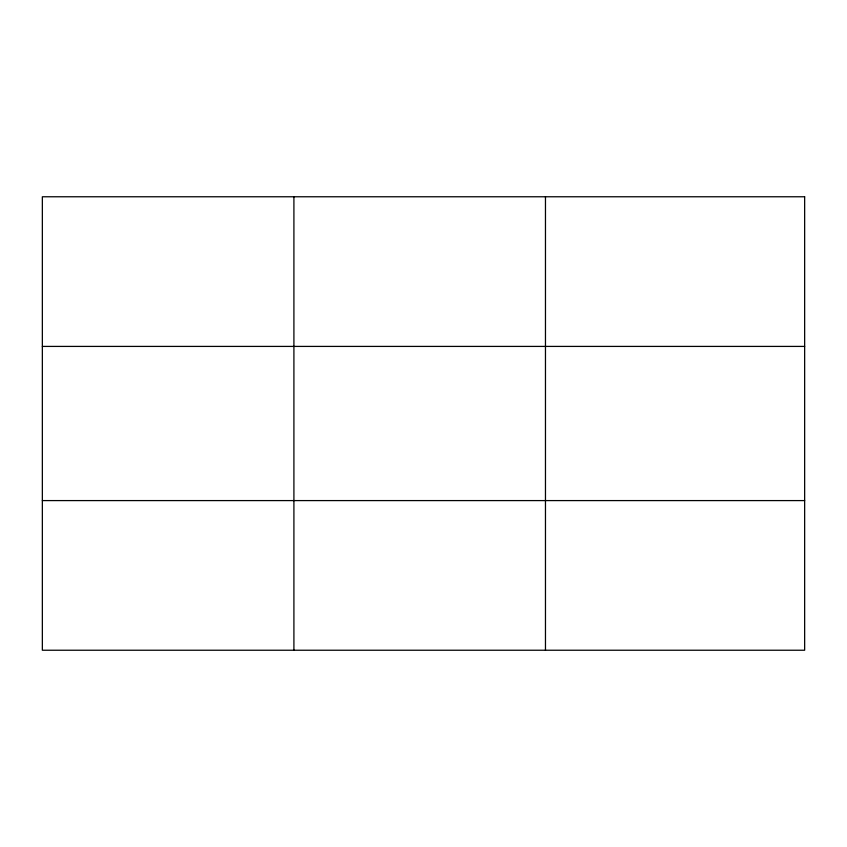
<?xml version="1.0" encoding="UTF-8"?>
<svg xmlns="http://www.w3.org/2000/svg" width="847" height="847" viewBox="0 0 847 847"><rect width="100%" height="100%" fill="white"/><g stroke="black" fill="none" stroke-linecap="round" stroke-linejoin="round"><path stroke-width="1.27" d="M293.909 196.769L293.909 650.231M545.468 196.769L545.468 650.231M42.35 346.412L804.65 346.412M42.35 500.588L804.65 500.588M804.65 196.769L804.65 650.231L42.35 650.231L42.35 196.769L804.65 196.769"/></g></svg>
